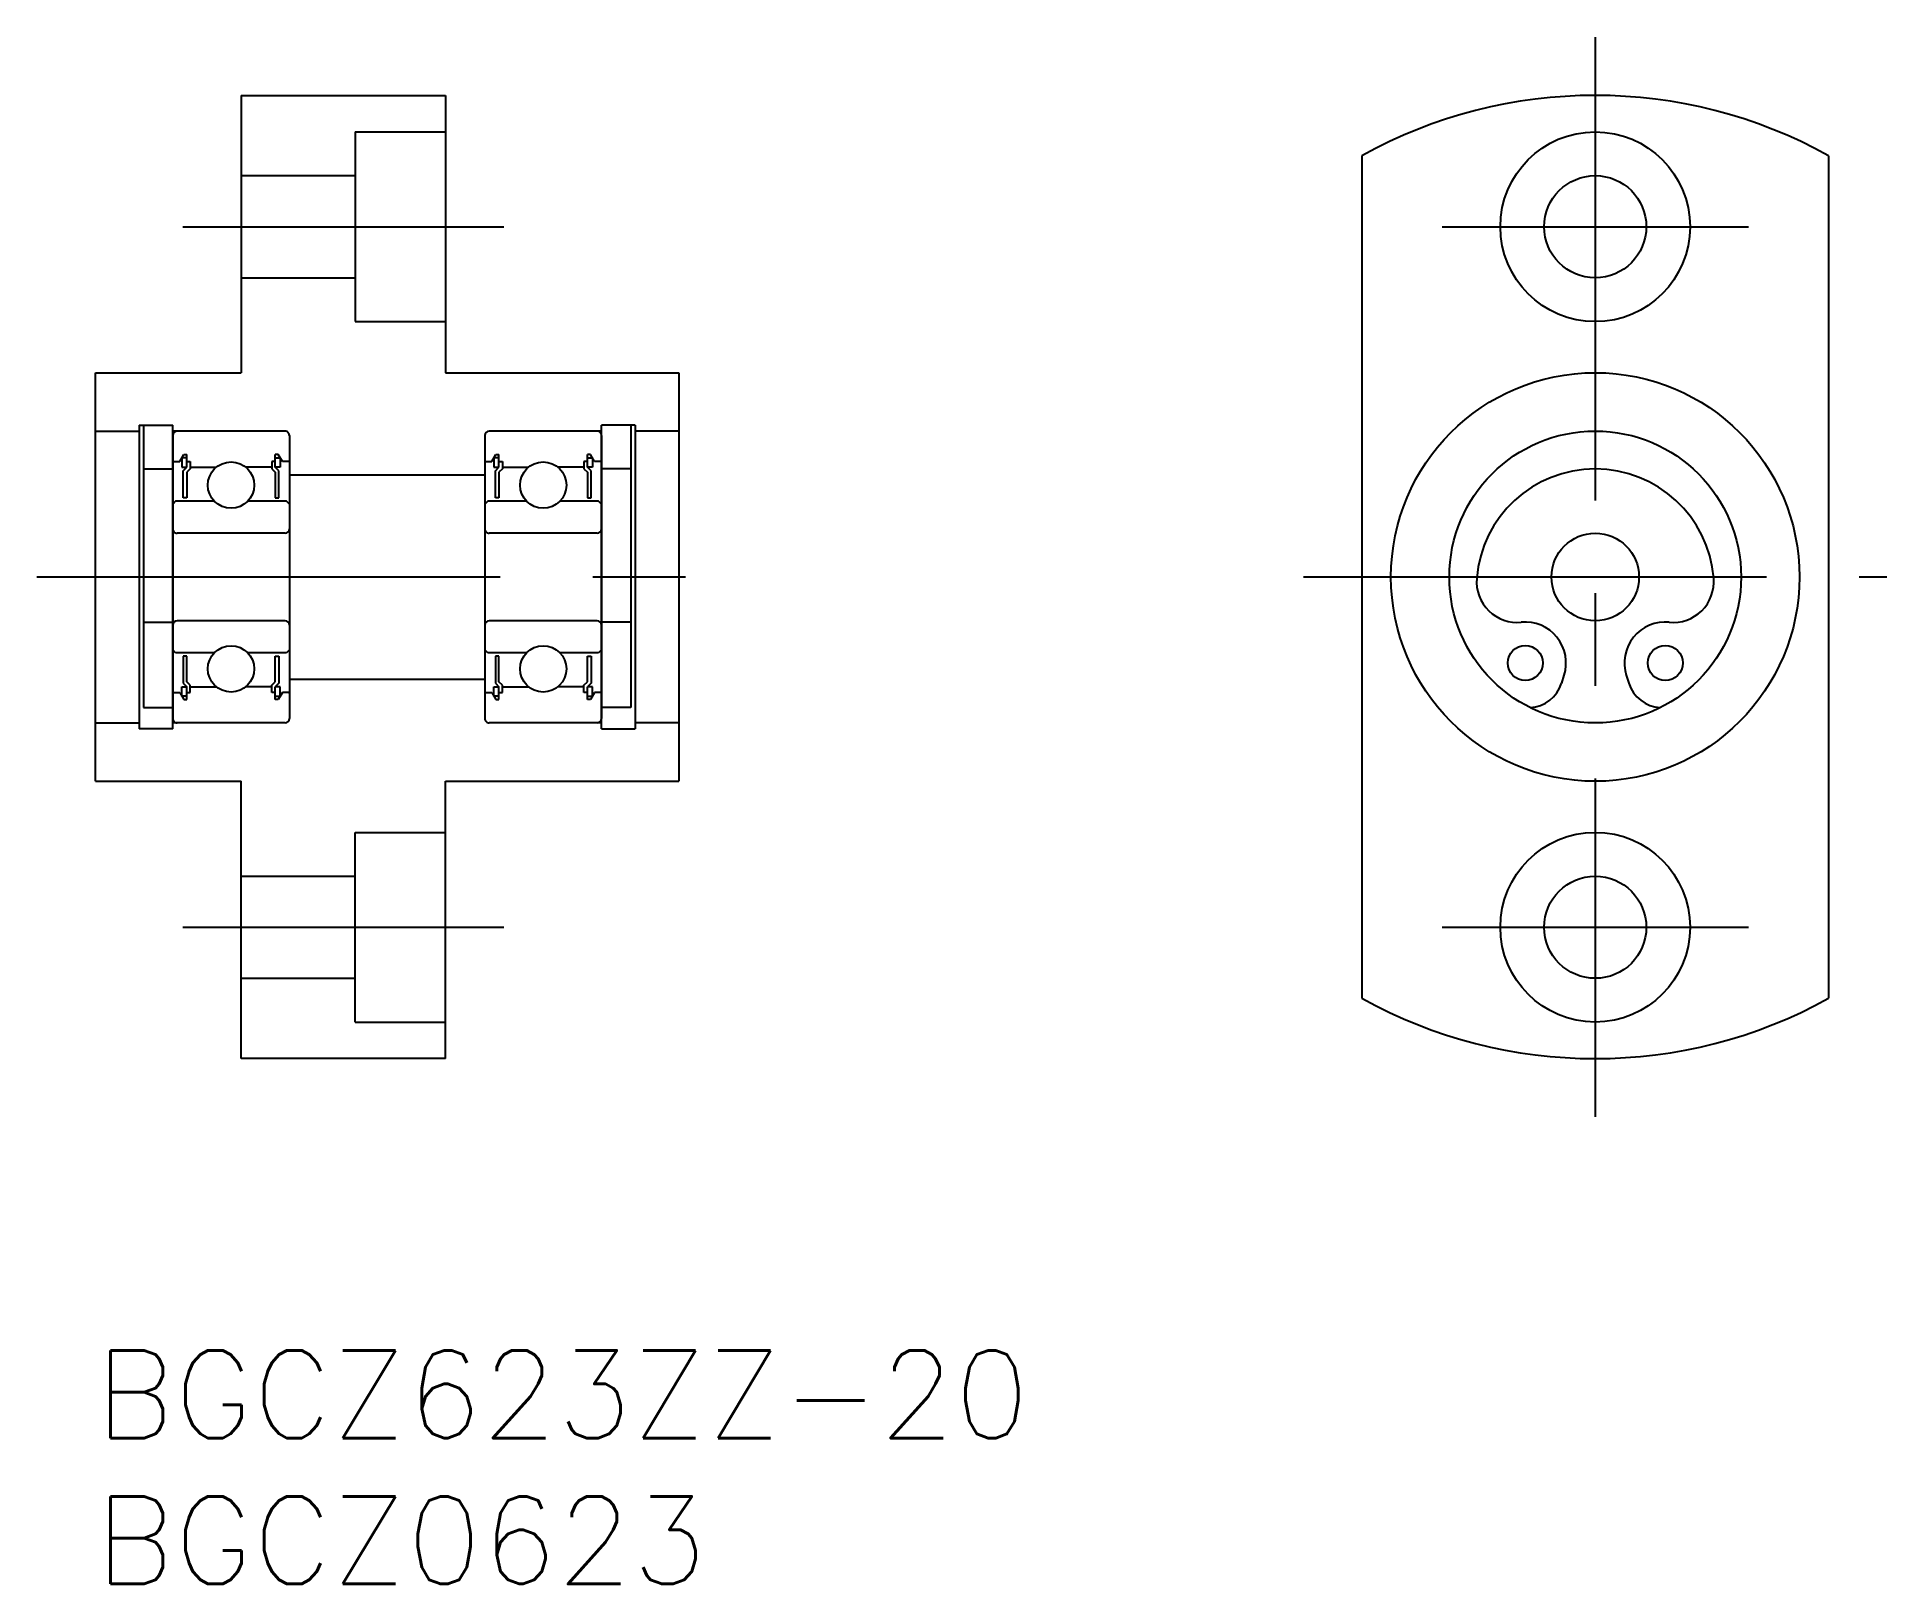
# Model space of a CAD drawing. Extents: x -2 to 61.4, y -8 to 45.
import ezdxf

# ---------------------------------------------------------------- set-up
doc = ezdxf.new("R2010")
doc.units = 0
doc.header["$LTSCALE"] = 0.5
doc.linetypes.add('CENTER', pattern=[50.8, 31.75, -6.35, 6.35, -6.35])
for name, color, linetype in [('MSM_CENTER', 1, 'CENTER'), ('MSM_CONTINUOUS', 7, 'CONTINUOUS'), ('MSM_PART_NUMBER', 7, 'CONTINUOUS')]:
    doc.layers.add(name, color=color, linetype=linetype)
doc.styles.get("Standard").update_dxf_attribs({"font": 'txt.shx', "height": 3, "bigfont": 'bigfont.shx'})

# ---------------------------------------------------------------- blocks, each defined once
blk = doc.blocks.new('*U6')
at = {"layer": 'MSM_PART_NUMBER'}
blk.add_text('BGCZ623ZZ-20', height=3, dxfattribs=at).set_placement((0, -3))
blk = doc.blocks.new('*U7')
at = {"layer": 'MSM_PART_NUMBER'}
blk.add_text('BGCZ0623', height=3, dxfattribs=at).set_placement((0, -8))

msp = doc.modelspace()

# ---------------------------------------------------------------- linework, layer by layer
at = {"layer": 'MSM_CENTER'}
for p, q in [((51.406, 45), (51.406, 8)), ((3, 38.5), (14, 38.5)), ((46.156, 38.5), (56.656, 38.5)), ((-2, 26.5), (22, 26.5)), ((41.406, 26.5), (61.406, 26.5)), ((3, 14.5), (14, 14.5)), ((46.156, 14.5), (56.656, 14.5))]:
    msp.add_line(p, q, dxfattribs=at)
at = {"layer": 'MSM_CONTINUOUS'}
for p, q in [((5, 43), (5, 33.5)), ((5, 43), (12, 43)), ((12, 43), (12, 33.5)), ((8.9, 41.75), (8.9, 35.25)), ((8.9, 41.75), (12, 41.75)), ((43.406, 40.931), (43.406, 12.069)), ((59.406, 40.931), (59.406, 12.069)), ((5, 40.25), (8.9, 40.25)), ((5, 36.75), (8.9, 36.75)), ((8.9, 35.25), (12, 35.25)), ((0, 19.5), (0, 33.5)), ((0, 33.5), (5, 33.5)), ((12, 33.5), (20, 33.5)), ((20, 33.5), (20, 19.5)), ((0, 31.5, 0.5), (1.5, 31.5, 0.5)), ((1.5, 31.7, 0.5), (2.65, 31.7, 0.5)), ((1.5, 31.7), (1.5, 21.3)), ((1.65, 31.7), (1.65, 22.024)), ((2.65, 21.3), (2.65, 31.7)), ((6.5, 31.5), (2.65, 31.5)), ((2.65, 31.35), (2.65, 21.65)), ((6.65, 31.35), (6.65, 21.65)), ((13.35, 31.35), (13.35, 21.65)), ((17.35, 31.5), (13.5, 31.5)), ((17.35, 21.3), (17.35, 31.7)), ((18.5, 31.7), (17.35, 31.7)), ((17.35, 31.35), (17.35, 21.65)), ((18.35, 31.7, -0.5), (18.35, 22.024, -0.5)), ((18.5, 31.7, -0.5), (18.5, 21.3, -0.5)), ((20, 31.5), (18.5, 31.5)), ((2.65, 30.49), (2.68, 30.46)), ((2.68, 30.46), (2.891, 30.46)), ((2.891, 30.46), (3.031, 30.701)), ((3.133, 30.581), (2.961, 30.581)), ((2.961, 30.581), (2.961, 30.26)), ((3.031, 30.701), (3.133, 30.701)), ((3.133, 30.26), (3.133, 30.701)), ((3.133, 30.46), (3.253, 30.46)), ((3.253, 30.46), (3.253, 30.21)), ((6.168, 30.46), (6.047, 30.46)), ((6.047, 30.46), (6.047, 30.21)), ((6.269, 30.701), (6.168, 30.701)), ((6.168, 30.26), (6.168, 30.701)), ((6.168, 30.581), (6.339, 30.581)), ((6.409, 30.46), (6.269, 30.701)), ((6.339, 30.581), (6.339, 30.26)), ((6.62, 30.46), (6.409, 30.46)), ((6.65, 30.49), (6.62, 30.46)), ((13.35, 30.49), (13.38, 30.46)), ((13.38, 30.46), (13.591, 30.46)), ((13.591, 30.46), (13.731, 30.701)), ((13.661, 30.581), (13.661, 30.26)), ((13.833, 30.581), (13.661, 30.581)), ((13.731, 30.701), (13.833, 30.701)), ((13.833, 30.26), (13.833, 30.701)), ((13.833, 30.46), (13.953, 30.46)), ((13.953, 30.46), (13.953, 30.21)), ((16.747, 30.46), (16.747, 30.21)), ((16.868, 30.46), (16.747, 30.46)), ((16.868, 30.26), (16.868, 30.701)), ((16.969, 30.701), (16.868, 30.701)), ((16.868, 30.581), (17.039, 30.581)), ((17.109, 30.46), (16.969, 30.701)), ((17.039, 30.581), (17.039, 30.26)), ((17.32, 30.46), (17.109, 30.46)), ((17.35, 30.49), (17.32, 30.46)), ((1.65, 30.2, 0.5), (2.65, 30.2, 0.5)), ((2.961, 30.26), (3.133, 30.26)), ((3.012, 30.139), (3.133, 30.26)), ((3.012, 29.216), (3.012, 30.139)), ((3.253, 30.21), (3.133, 30.089)), ((3.133, 30.089), (3.133, 29.216)), ((3.253, 30.29), (3.283, 30.26)), ((3.283, 30.26), (4.142, 30.26)), ((6.017, 30.26), (5.158, 30.26)), ((6.047, 30.29), (6.017, 30.26)), ((6.047, 30.21), (6.168, 30.089)), ((6.339, 30.26), (6.168, 30.26)), ((6.288, 30.139), (6.168, 30.26)), ((6.168, 30.089), (6.168, 29.216)), ((6.288, 29.216), (6.288, 30.139)), ((6.65, 30), (13.35, 30)), ((13.661, 30.26), (13.833, 30.26)), ((13.712, 30.139), (13.833, 30.26)), ((13.712, 29.216), (13.712, 30.139)), ((13.953, 30.21), (13.833, 30.089)), ((13.833, 30.089), (13.833, 29.216)), ((13.953, 30.29), (13.983, 30.26)), ((13.983, 30.26), (14.842, 30.26)), ((16.717, 30.26), (15.858, 30.26)), ((16.747, 30.29), (16.717, 30.26)), ((16.747, 30.21), (16.868, 30.089)), ((16.988, 30.139), (16.868, 30.26)), ((17.039, 30.26), (16.868, 30.26)), ((16.868, 30.089), (16.868, 29.216)), ((16.988, 29.216), (16.988, 30.139)), ((18.35, 30.2), (17.35, 30.2)), ((3.133, 29.216), (3.012, 29.216)), ((6.168, 29.216), (6.288, 29.216)), ((13.833, 29.216), (13.712, 29.216)), ((16.868, 29.216), (16.988, 29.216)), ((2.75, 29.1), (2.65, 29)), ((4.078, 29.1), (2.75, 29.1)), ((6.55, 29.1), (5.222, 29.1)), ((6.65, 29), (6.55, 29.1)), ((13.45, 29.1), (13.35, 29)), ((13.35, 28.925), (13.35, 28.925)), ((14.778, 29.1), (13.45, 29.1)), ((17.25, 29.1), (15.922, 29.1)), ((17.35, 29), (17.25, 29.1)), ((6.5, 28), (2.8, 28)), ((17.2, 28), (13.5, 28)), ((13.35, 26.5), (13.35, 26.5)), ((1.65, 24.954, 0.5), (2.65, 24.954, 0.5)), ((6.5, 25), (2.8, 25)), ((17.2, 25), (13.5, 25)), ((18.35, 24.954), (17.35, 24.954)), ((2.75, 23.9), (2.65, 24)), ((4.078, 23.9), (2.75, 23.9)), ((3.012, 23.784), (3.012, 22.861)), ((3.133, 23.784), (3.012, 23.784)), ((3.133, 22.911), (3.133, 23.784)), ((6.55, 23.9), (5.222, 23.9)), ((6.168, 22.911), (6.168, 23.784)), ((6.168, 23.784), (6.288, 23.784)), ((6.288, 23.784), (6.288, 22.861)), ((6.65, 24), (6.55, 23.9)), ((13.45, 23.9), (13.35, 24)), ((14.778, 23.9), (13.45, 23.9)), ((13.712, 23.784), (13.712, 22.861)), ((13.833, 23.784), (13.712, 23.784)), ((13.833, 22.911), (13.833, 23.784)), ((17.25, 23.9), (15.922, 23.9)), ((16.868, 22.911), (16.868, 23.784)), ((16.868, 23.784), (16.988, 23.784)), ((16.988, 23.784), (16.988, 22.861)), ((17.35, 24), (17.25, 23.9)), ((3.012, 22.861), (3.133, 22.74)), ((3.253, 22.79), (3.133, 22.911)), ((6.047, 22.79), (6.168, 22.911)), ((6.288, 22.861), (6.168, 22.74)), ((6.65, 23), (13.35, 23)), ((13.712, 22.861), (13.833, 22.74)), ((13.953, 22.79), (13.833, 22.911)), ((16.747, 22.79), (16.868, 22.911)), ((16.988, 22.861), (16.868, 22.74)), ((50.256, 22.862), (50.341, 23.132)), ((52.471, 23.132), (52.557, 22.862)), ((2.65, 22.51), (2.68, 22.54)), ((2.68, 22.54), (2.891, 22.54)), ((2.891, 22.54), (3.031, 22.299)), ((2.961, 22.74), (3.133, 22.74)), ((2.961, 22.419), (2.961, 22.74)), ((3.133, 22.419), (2.961, 22.419)), ((3.031, 22.299), (3.133, 22.299)), ((3.133, 22.299), (3.133, 22.74)), ((3.133, 22.54), (3.253, 22.54)), ((3.253, 22.54), (3.253, 22.79)), ((3.253, 22.71), (3.283, 22.74)), ((3.283, 22.74), (4.142, 22.74)), ((6.017, 22.74), (5.158, 22.74)), ((6.047, 22.71), (6.017, 22.74)), ((6.047, 22.54), (6.047, 22.79)), ((6.168, 22.54), (6.047, 22.54)), ((6.168, 22.299), (6.168, 22.74)), ((6.339, 22.74), (6.168, 22.74)), ((6.168, 22.419), (6.339, 22.419)), ((6.269, 22.299), (6.168, 22.299)), ((6.409, 22.54), (6.269, 22.299)), ((6.339, 22.419), (6.339, 22.74)), ((6.62, 22.54), (6.409, 22.54)), ((6.65, 22.51), (6.62, 22.54)), ((13.35, 22.51), (13.38, 22.54)), ((13.38, 22.54), (13.591, 22.54)), ((13.591, 22.54), (13.731, 22.299)), ((13.661, 22.74), (13.833, 22.74)), ((13.661, 22.419), (13.661, 22.74)), ((13.833, 22.419), (13.661, 22.419)), ((13.731, 22.299), (13.833, 22.299)), ((13.833, 22.299), (13.833, 22.74)), ((13.833, 22.54), (13.953, 22.54)), ((13.953, 22.54), (13.953, 22.79)), ((13.953, 22.71), (13.983, 22.74)), ((13.983, 22.74), (14.842, 22.74)), ((16.717, 22.74), (15.858, 22.74)), ((16.747, 22.71), (16.717, 22.74)), ((16.747, 22.54), (16.747, 22.79)), ((16.868, 22.54), (16.747, 22.54)), ((17.039, 22.74), (16.868, 22.74)), ((16.868, 22.299), (16.868, 22.74)), ((16.868, 22.419), (17.039, 22.419)), ((16.969, 22.299), (16.868, 22.299)), ((17.109, 22.54), (16.969, 22.299)), ((17.039, 22.419), (17.039, 22.74)), ((17.32, 22.54), (17.109, 22.54)), ((17.35, 22.51), (17.32, 22.54)), ((1.65, 22.024, 0.5), (2.65, 22.024, 0.5)), ((18.35, 22.024), (17.35, 22.024)), ((0, 21.5, 0.5), (1.5, 21.5, 0.5)), ((2.65, 21.3, 0.5), (1.5, 21.3, 0.5)), ((6.5, 21.5), (2.65, 21.5)), ((17.35, 21.5), (13.5, 21.5)), ((17.35, 21.3), (18.5, 21.3)), ((20, 21.5), (18.5, 21.5)), ((0, 19.5), (5, 19.5)), ((5, 10), (5, 19.5)), ((12, 19.5), (20, 19.5)), ((12, 10), (12, 19.5)), ((8.9, 11.25), (8.9, 17.75)), ((8.9, 17.75), (12, 17.75)), ((5, 16.25), (8.9, 16.25)), ((5, 12.75), (8.9, 12.75)), ((8.9, 11.25), (12, 11.25)), ((12, 10), (5, 10))]:
    msp.add_line(p, q, dxfattribs=at)
for centre, radius in [((51.406, 38.5), 3.25), ((51.406, 38.5), 1.75), ((51.406, 26.5), 7), ((51.406, 26.5), 5), ((4.65, 29.65), 0.794), ((15.35, 29.65), 0.794), ((51.406, 26.5), 1.5), ((4.65, 23.35), 0.794), ((15.35, 23.35), 0.794), ((49.006, 23.554), 0.6), ((53.806, 23.554), 0.6), ((51.406, 14.5), 3.25), ((51.406, 14.5), 1.75)]:
    msp.add_circle(centre, radius, dxfattribs=at)
for centre, radius, start, end in [((51.406, 26.5), 16.5, 60.99745, 119.00255), ((2.8, 31.35), 0.15, 90, 179.99998), ((6.5, 31.35), 0.15, 359.99999, 90), ((13.5, 31.35), 0.15, 90, 179.99998), ((17.2, 31.35), 0.15, 359.99999, 90), ((51.406, 26.125), 4.075, 4.6343, 175.3657), ((2.8, 28.15), 0.15, 179.99998, 270), ((6.5, 28.15), 0.15, 270, 359.99999), ((13.5, 28.15), 0.15, 179.99998, 270), ((17.2, 28.15), 0.15, 270, 359.99999), ((48.74, 26.341), 1.4, 175.3657, 275.45655), ((54.072, 26.341), 1.4, 264.54345, 4.6343), ((2.8, 24.85), 0.15, 90, 179.99999), ((6.5, 24.85), 0.15, 360, 90), ((13.5, 24.85), 0.15, 90, 179.99999), ((17.2, 24.85), 0.15, 360, 90), ((49.006, 23.554), 1.4, 342.45156, 95.45656), ((53.806, 23.554), 1.4, 84.54345, 197.54844), ((49.111, 23.224), 1.2, 273.04147, 342.45156), ((53.701, 23.224), 1.2, 197.54844, 266.95853), ((2.8, 21.65), 0.15, 179.99999, 270), ((6.5, 21.65), 0.15, 270, 360), ((13.5, 21.65), 0.15, 179.99999, 270), ((17.2, 21.65), 0.15, 270, 360), ((51.406, 26.5), 16.5, 240.99745, 299.00255)]:
    msp.add_arc(centre, radius, start, end, dxfattribs=at)

# ---------------------------------------------------------------- block references
for name in ['*U6', '*U7']:
    msp.add_blockref(name, (0, 0), dxfattribs=at)

doc.saveas('drawing.dxf')
